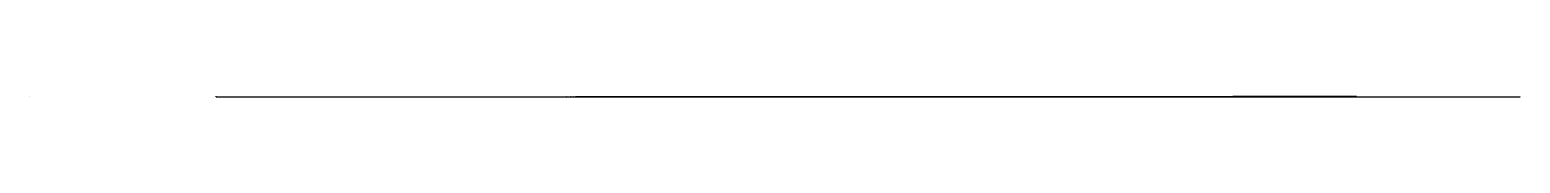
# Model space of a CAD drawing. Header units: metres. Extents: x -1 to 72750024, y 3999 to 4800.
# Drawn here: x 15550003 to 15950024, y 4579 to 4720 of the extents above; entities that cross this region are included whole.
import ezdxf

# ---------------------------------------------------------------- set-up
doc = ezdxf.new("R2010")
doc.units = ezdxf.units.M

msp = doc.modelspace()

# ---------------------------------------------------------------- linework, layer by layer
at = {"color": 7}
for p, q in [((15550003.013, 4720), (15550024.105, 4720)), ((15550003.013, 4720), (15550003.013, 4701.921)), ((15550024.105, 4701.921), (15550003.013, 4701.921)), ((15550006.026, 4713.974), (15550021.092, 4713.974)), ((15550024.105, 4720), (15550024.105, 4701.921)), ((15600000, 4720), (15599998.795, 4720)), ((15600000, 4692), (15599998.795, 4692)), ((15600000, 4664), (15599998.795, 4664)), ((15600000, 4636), (15599998.795, 4636)), ((15600000, 4608), (15599998.795, 4608)), ((15600000, 4580), (15599998.795, 4580)), ((15600000, 4714.4), (15599999.247, 4714.4)), ((15600000, 4708.8), (15599999.247, 4708.8)), ((15600000, 4703.2), (15599999.247, 4703.2)), ((15600000, 4697.6), (15599999.247, 4697.6)), ((15600000, 4686.4), (15599999.247, 4686.4)), ((15600000, 4680.8), (15599999.247, 4680.8)), ((15600000, 4675.2), (15599999.247, 4675.2)), ((15600000, 4669.6), (15599999.247, 4669.6)), ((15600000, 4658.4), (15599999.247, 4658.4)), ((15600000, 4652.8), (15599999.247, 4652.8)), ((15600000, 4647.2), (15599999.247, 4647.2)), ((15600000, 4641.6), (15599999.247, 4641.6)), ((15600000, 4630.4), (15599999.247, 4630.4)), ((15600000, 4624.8), (15599999.247, 4624.8)), ((15600000, 4619.2), (15599999.247, 4619.2)), ((15600000, 4613.6), (15599999.247, 4613.6)), ((15600000, 4602.4), (15599999.247, 4602.4)), ((15600000, 4596.8), (15599999.247, 4596.8)), ((15600000, 4591.2), (15599999.247, 4591.2)), ((15600000, 4585.6), (15599999.247, 4585.6)), ((15600000, 4580), (15600000, 4720)), ((15600000, 4580), (15950000, 4580)), ((15600000, 4580), (15600000, 4578.795)), ((15610000.001, 4580), (15610000.001, 4579.247)), ((15620000.002, 4580), (15620000.002, 4579.247)), ((15630000.003, 4580), (15630000.003, 4579.247)), ((15640000.003, 4580), (15640000.003, 4579.247)), ((15650000.001, 4580), (15650000.001, 4578.795)), ((15659999.998, 4580), (15659999.998, 4579.247)), ((15669999.996, 4580), (15669999.996, 4579.247)), ((15679999.993, 4580), (15679999.993, 4579.247)), ((15689999.991, 4580), (15689999.991, 4579.247)), ((15700000.002, 4580), (15700000.002, 4578.795)), ((15710000.006, 4580), (15710000.006, 4579.247)), ((15720000.01, 4580), (15720000.01, 4579.247)), ((15730000.015, 4580), (15730000.015, 4579.247)), ((15740000.019, 4580), (15740000.019, 4579.247)), ((15749999.996, 4580), (15749999.996, 4578.795)), ((15760000, 4580), (15760000, 4579.247)), ((15770000.005, 4580), (15770000.005, 4579.247)), ((15780000.009, 4580), (15780000.009, 4579.247)), ((15790000.013, 4580), (15790000.013, 4579.247)), ((15800000.004, 4580), (15800000.004, 4578.795)), ((15810000.008, 4580), (15810000.008, 4579.247)), ((15820000.012, 4580), (15820000.012, 4579.247)), ((15830000.003, 4580), (15830000.003, 4579.247)), ((15839999.994, 4580), (15839999.994, 4579.247)), ((15850000.012, 4580), (15850000.012, 4578.795)), ((15860000.002, 4580), (15860000.002, 4579.247)), ((15869999.993, 4580), (15869999.993, 4579.247)), ((15879999.984, 4580), (15879999.984, 4579.247)), ((15889999.975, 4580), (15889999.975, 4579.247)), ((15899999.992, 4580), (15899999.992, 4578.795)), ((15909999.983, 4580), (15909999.983, 4579.247)), ((15919999.974, 4580), (15919999.974, 4579.247)), ((15929999.964, 4580), (15929999.964, 4579.247)), ((15939999.955, 4580), (15939999.955, 4579.247)), ((15950000, 4580), (15950000, 4578.795)), ((15950003.013, 4720), (15950024.105, 4720)), ((15950003.013, 4720), (15950003.013, 4701.921)), ((15950024.105, 4701.921), (15950003.013, 4701.921)), ((15950006.026, 4713.974), (15950021.092, 4713.974)), ((15950024.105, 4720), (15950024.105, 4701.921))]:
    msp.add_line(p, q, dxfattribs=at)
at = {"color": 4}
for p, q in [((15550006.026, 4709.454), (15550021.092, 4709.454)), ((15629235.439, 4594.706), (15629634.359, 4594.615)), ((15629634.359, 4594.615), (15630978.58, 4595.115)), ((15630978.58, 4595.115), (15632662.699, 4593.595)), ((15632662.699, 4593.595), (15633258.949, 4595.608)), ((15633258.949, 4595.608), (15633831.762, 4595.146)), ((15633831.762, 4595.146), (15634275.281, 4593.41)), ((15634275.281, 4593.41), (15634557.641, 4594.157)), ((15634557.641, 4594.157), (15634766.211, 4594.304)), ((15634766.211, 4594.304), (15634841.141, 4594.202)), ((15634841.141, 4594.202), (15635681.629, 4596.068)), ((15635681.629, 4596.068), (15636808.051, 4595.399)), ((15636808.051, 4595.399), (15637030.77, 4594.063)), ((15637030.77, 4594.063), (15637391.398, 4594.101)), ((15637391.398, 4594.101), (15637763.59, 4596.227)), ((15637763.59, 4596.227), (15637954.488, 4594.608)), ((15637954.488, 4594.608), (15638292.66, 4594.084)), ((15638292.66, 4594.084), (15638297.23, 4596.143)), ((15638297.23, 4596.143), (15638471.02, 4595.49)), ((15638471.02, 4595.49), (15638702.148, 4595.894)), ((15638702.148, 4595.894), (15638753.762, 4594.461)), ((15638753.762, 4594.461), (15638955.789, 4594.987)), ((15638955.789, 4594.987), (15639187.391, 4596.171)), ((15639187.391, 4596.171), (15639630.648, 4594.566)), ((15639630.648, 4594.566), (15639754.539, 4594.128)), ((15639754.539, 4594.128), (15639962.199, 4594.878)), ((15639962.199, 4594.878), (15640241.922, 4594.731)), ((15640241.922, 4594.731), (15640255.66, 4594.315)), ((15640255.66, 4594.315), (15640256.07, 4594.461)), ((15640256.07, 4594.461), (15640281.621, 4594.422)), ((15640281.621, 4594.422), (15640367.871, 4594.478)), ((15640367.871, 4594.478), (15640456.648, 4594.662)), ((15640456.648, 4594.662), (15640691.352, 4594.243)), ((15640691.352, 4594.243), (15640785.02, 4595.795)), ((15640785.02, 4595.795), (15641492.781, 4594.695)), ((15641492.781, 4594.695), (15641646.691, 4595.492)), ((15641646.691, 4595.492), (15642350.891, 4595.965)), ((15642350.891, 4595.965), (15643284.398, 4594.693)), ((15643284.398, 4594.693), (15643521.781, 4594.763)), ((15643521.781, 4594.763), (15643552.191, 4595.01)), ((15643552.191, 4595.01), (15643631.879, 4594.888)), ((15643631.879, 4594.888), (15643735.262, 4596.779)), ((15643735.262, 4596.779), (15643746.34, 4595.05)), ((15643746.34, 4595.05), (15643862.262, 4595.21)), ((15643862.262, 4595.21), (15643922.012, 4595.281)), ((15643922.012, 4595.281), (15643984.73, 4595.363)), ((15643984.73, 4595.363), (15644165.41, 4596.353)), ((15644165.41, 4596.353), (15644186.18, 4595.216)), ((15644186.18, 4595.216), (15644311.699, 4596.407)), ((15644311.699, 4596.407), (15645129.02, 4597.052)), ((15645129.02, 4597.052), (15645182.039, 4595.323)), ((15645182.039, 4595.323), (15646386, 4595.012)), ((15646386, 4595.012), (15647144.98, 4595.377)), ((15647144.98, 4595.377), (15648109.32, 4595.623)), ((15648109.32, 4595.623), (15648210.75, 4596.604)), ((15648210.75, 4596.604), (15650165.039, 4595.46)), ((15650165.039, 4595.46), (15650887.961, 4597.45)), ((15650887.961, 4597.45), (15651199.5, 4596.068)), ((15651199.5, 4596.068), (15651446.141, 4596.625)), ((15651446.141, 4596.625), (15651637.648, 4596.425)), ((15651637.648, 4596.425), (15651819.379, 4596.278)), ((15651819.379, 4596.278), (15651884.02, 4595.742)), ((15651884.02, 4595.742), (15652249.48, 4595.714)), ((15652249.48, 4595.714), (15652272.578, 4595.822)), ((15652272.578, 4595.822), (15652511.25, 4596.858)), ((15652511.25, 4596.858), (15652512.219, 4596.517)), ((15652512.219, 4596.517), (15652531.57, 4597.404)), ((15652531.57, 4597.404), (15652805.129, 4596.909)), ((15652805.129, 4596.909), (15653127.879, 4597.355)), ((15653127.879, 4597.355), (15653546.309, 4597.234)), ((15653546.309, 4597.234), (15653619.238, 4595.981)), ((15653619.238, 4595.981), (15654080.891, 4596.937)), ((15654080.891, 4596.937), (15654437.309, 4597.572)), ((15654437.309, 4597.572), (15654511.199, 4597.673)), ((15654511.199, 4597.673), (15654521.93, 4597.568)), ((15654521.93, 4597.568), (15654678.621, 4597.764)), ((15654678.621, 4597.764), (15654756.57, 4597.617)), ((15654756.57, 4597.617), (15654777.691, 4597.69)), ((15654777.691, 4597.69), (15654812.262, 4597.081)), ((15654812.262, 4597.081), (15654825.949, 4597.051)), ((15654825.949, 4597.051), (15654872.16, 4597.617)), ((15654872.16, 4597.617), (15655164.73, 4596.278)), ((15655164.73, 4596.278), (15655272.328, 4598.013)), ((15655272.328, 4598.013), (15656182.859, 4596.97)), ((15656182.859, 4596.97), (15656506.102, 4597.251)), ((15656506.102, 4597.251), (15656586.07, 4597.007)), ((15656586.07, 4597.007), (15657038.77, 4597.943)), ((15657038.77, 4597.943), (15657561.43, 4597.549)), ((15657561.43, 4597.549), (15657647.91, 4596.667)), ((15657647.91, 4596.667), (15657885.121, 4597.989)), ((15657885.121, 4597.989), (15657974.602, 4597.79)), ((15657974.602, 4597.79), (15658023.148, 4597.449)), ((15658023.148, 4597.449), (15658073.449, 4597.38)), ((15658073.449, 4597.38), (15658309.488, 4597.088)), ((15658309.488, 4597.088), (15658354.82, 4598.067)), ((15658354.82, 4598.067), (15658380.16, 4597.629)), ((15658380.16, 4597.629), (15658759.371, 4596.974)), ((15658759.371, 4596.974), (15658869.121, 4598.173)), ((15658869.121, 4598.173), (15659184.73, 4597.306)), ((15659184.73, 4597.306), (15659680.43, 4597.975)), ((15659680.43, 4597.975), (15659737.41, 4597.45)), ((15659737.41, 4597.45), (15659863.84, 4597.335)), ((15659863.84, 4597.335), (15660202.641, 4598.277)), ((15660202.641, 4598.277), (15660449.629, 4598.567)), ((15660449.629, 4598.567), (15660521.609, 4598.328)), ((15660521.609, 4598.328), (15660538.09, 4599.077)), ((15660538.09, 4599.077), (15660713.82, 4598.745)), ((15660713.82, 4598.745), (15660798.18, 4598.212)), ((15660798.18, 4598.212), (15661963.711, 4598.738)), ((15661963.711, 4598.738), (15663644.359, 4598.086)), ((15663644.359, 4598.086), (15664535.828, 4598.978)), ((15664535.828, 4598.978), (15664823.469, 4599.186)), ((15664823.469, 4599.186), (15665239.012, 4598.79)), ((15665239.012, 4598.79), (15665266.949, 4597.718)), ((15665266.949, 4597.718), (15665530.012, 4598.575)), ((15665530.012, 4598.575), (15665769.359, 4598.322)), ((15665769.359, 4598.322), (15666261.563, 4599.162)), ((15666261.563, 4599.162), (15666338.758, 4599.121)), ((15666338.758, 4599.121), (15666398.578, 4599.16)), ((15666398.578, 4599.16), (15667152.727, 4599.31)), ((15667152.727, 4599.31), (15667942.969, 4599.219)), ((15667942.969, 4599.219), (15668154.844, 4599.106)), ((15668154.844, 4599.106), (15668229.43, 4598.675)), ((15668229.43, 4598.675), (15668277.453, 4598.869)), ((15668277.453, 4598.869), (15668349.922, 4598.624)), ((15668349.922, 4598.624), (15669142.031, 4598.965)), ((15669142.031, 4598.965), (15669523.641, 4598.767)), ((15669523.641, 4598.767), (15669594.172, 4599.187)), ((15669594.172, 4599.187), (15669793.68, 4599.354)), ((15669793.68, 4599.354), (15671207.859, 4598.793)), ((15671207.859, 4598.793), (15671771.133, 4599.803)), ((15671771.133, 4599.803), (15673081.953, 4600.32)), ((15673081.953, 4600.32), (15673745.742, 4600.76)), ((15673745.742, 4600.76), (15673867.078, 4599.673)), ((15673867.078, 4599.673), (15674635.703, 4599.604)), ((15674635.703, 4599.604), (15674892.563, 4600.479)), ((15674892.563, 4600.479), (15675058.117, 4600.671)), ((15675058.117, 4600.671), (15675641.5, 4600.372)), ((15675641.5, 4600.372), (15675953.852, 4600.235)), ((15675953.852, 4600.235), (15676101.758, 4599.615)), ((15676101.758, 4599.615), (15676356.203, 4600.599)), ((15676356.203, 4600.599), (15676744.328, 4600.901)), ((15676744.328, 4600.901), (15677087.133, 4600.212)), ((15677087.133, 4600.212), (15677568.656, 4601.711)), ((15677568.656, 4601.711), (15677652.297, 4600.201)), ((15677652.297, 4600.201), (15677926.43, 4600.566)), ((15677926.43, 4600.566), (15678232.82, 4600.89)), ((15678232.82, 4600.89), (15678984.906, 4600.762)), ((15678984.906, 4600.762), (15679103.992, 4601.633)), ((15679103.992, 4601.633), (15679214.703, 4601.248)), ((15679214.703, 4601.248), (15679267.273, 4601.323)), ((15679267.273, 4601.323), (15679377.82, 4601.262)), ((15679377.82, 4601.262), (15679422.609, 4600.568)), ((15679422.609, 4600.568), (15679502.008, 4601.279)), ((15679502.008, 4601.279), (15679810.953, 4601.076)), ((15679810.953, 4601.076), (15680099.141, 4601.004)), ((15680099.141, 4601.004), (15680812.578, 4601.602)), ((15680812.578, 4601.602), (15680881.297, 4600.88)), ((15680881.297, 4600.88), (15681205.594, 4600.88)), ((15681205.594, 4600.88), (15681655.227, 4602.39)), ((15681655.227, 4602.39), (15681710.133, 4602.161)), ((15681710.133, 4602.161), (15682159.469, 4601.142)), ((15682159.469, 4601.142), (15682534.609, 4602.162)), ((15682534.609, 4602.162), (15682614.992, 4601.068)), ((15682614.992, 4601.068), (15683030.82, 4601.368)), ((15683030.82, 4601.368), (15683124.789, 4601.826)), ((15683124.789, 4601.826), (15683211.773, 4602.253)), ((15683211.773, 4602.253), (15683649.172, 4602.124)), ((15683649.172, 4602.124), (15683961.188, 4602.239)), ((15683961.188, 4602.239), (15684125.938, 4602.661)), ((15684125.938, 4602.661), (15684277.023, 4602.566)), ((15684277.023, 4602.566), (15684406.133, 4602.909)), ((15684406.133, 4602.909), (15684474.031, 4602.185)), ((15684474.031, 4602.185), (15684550.523, 4601.909)), ((15684550.523, 4601.909), (15685172.398, 4601.4)), ((15685172.398, 4601.4), (15685317.547, 4602.716)), ((15685317.547, 4602.716), (15685666.547, 4602.574)), ((15685666.547, 4602.574), (15685732.883, 4602.769)), ((15685732.883, 4602.769), (15685986.523, 4602.856)), ((15685986.523, 4602.856), (15686101.883, 4602.856)), ((15686101.883, 4602.856), (15686187.273, 4602.675)), ((15686187.273, 4602.675), (15686734.141, 4602.94)), ((15686734.141, 4602.94), (15686898.547, 4602.721)), ((15686898.547, 4602.721), (15686930.156, 4603.082)), ((15686930.156, 4603.082), (15687093.867, 4602.922)), ((15687093.867, 4602.922), (15687572.797, 4603.754)), ((15687572.797, 4603.754), (15687677.117, 4602.909)), ((15687677.117, 4602.909), (15687945.789, 4603.128)), ((15687945.789, 4603.128), (15688557.203, 4603.167)), ((15688557.203, 4603.167), (15688722.992, 4603.209)), ((15688722.992, 4603.209), (15690036.547, 4603.455)), ((15690036.547, 4603.455), (15690222.344, 4603.574)), ((15690222.344, 4603.574), (15690548.602, 4602.808)), ((15690548.602, 4602.808), (15691174.18, 4603.812)), ((15691174.18, 4603.812), (15691259.148, 4604.454)), ((15691259.148, 4604.454), (15691467.688, 4603.348)), ((15691467.688, 4603.348), (15691657.906, 4604.15)), ((15691657.906, 4604.15), (15691890.297, 4603.227)), ((15691890.297, 4603.227), (15692122.867, 4603.328)), ((15692122.867, 4603.328), (15692189.297, 4603.165)), ((15692189.297, 4603.165), (15692345.578, 4603.375)), ((15692345.578, 4603.375), (15692641.43, 4603.921)), ((15692641.43, 4603.921), (15692980.922, 4604.028)), ((15692980.922, 4604.028), (15693404.727, 4604.246)), ((15693404.727, 4604.246), (15693452.063, 4604.475)), ((15693452.063, 4604.475), (15693517.859, 4604.489)), ((15693517.859, 4604.489), (15693967.633, 4604.592)), ((15693967.633, 4604.592), (15694052.156, 4603.726)), ((15694052.156, 4603.726), (15694119.156, 4603.387)), ((15694119.156, 4603.387), (15694940.523, 4603.805)), ((15694940.523, 4603.805), (15695082.367, 4604.717)), ((15695082.367, 4604.717), (15695188.977, 4604.182)), ((15695188.977, 4604.182), (15695230.57, 4604.481)), ((15695230.57, 4604.481), (15695393.711, 4604.331)), ((15695393.711, 4604.331), (15695758.656, 4604.541)), ((15695758.656, 4604.541), (15695816.617, 4605.491)), ((15695816.617, 4605.491), (15696456.773, 4604.383)), ((15696456.773, 4604.383), (15696468.07, 4605.635)), ((15696468.07, 4605.635), (15697089.008, 4605.47)), ((15697089.008, 4605.47), (15697115.578, 4605.041)), ((15697115.578, 4605.041), (15697198.844, 4605.444)), ((15697198.844, 4605.444), (15697308.656, 4605.623)), ((15697308.656, 4605.623), (15697367.477, 4605.507)), ((15697367.477, 4605.507), (15697547.258, 4605.221)), ((15697547.258, 4605.221), (15697595.023, 4605.403)), ((15697595.023, 4605.403), (15697764.844, 4605.534)), ((15697764.844, 4605.534), (15697893.609, 4605.021)), ((15697893.609, 4605.021), (15697963.953, 4604.753)), ((15697963.953, 4604.753), (15698033.859, 4604.669)), ((15698033.859, 4604.669), (15698058.789, 4604.372)), ((15698058.789, 4604.372), (15698123.977, 4605.288)), ((15698123.977, 4605.288), (15698500.102, 4605.623)), ((15698500.102, 4605.623), (15698926.93, 4605.047)), ((15698926.93, 4605.047), (15698971.75, 4605.6)), ((15698971.75, 4605.6), (15699526.063, 4605.561)), ((15699526.063, 4605.561), (15700981, 4605.04)), ((15700981, 4605.04), (15701323.602, 4605.267)), ((15701323.602, 4605.267), (15701585, 4605.634)), ((15701585, 4605.634), (15701878.703, 4606.437)), ((15701878.703, 4606.437), (15702429.898, 4605.896)), ((15702429.898, 4605.896), (15702543.797, 4605.714)), ((15702543.797, 4605.714), (15702582.102, 4606.797)), ((15702582.102, 4606.797), (15702762.5, 4606.328)), ((15702762.5, 4606.328), (15703007.5, 4605.685)), ((15703007.5, 4605.685), (15703050.5, 4606.792)), ((15703050.5, 4606.792), (15703096.5, 4605.345)), ((15703096.5, 4605.345), (15703242.5, 4606.078)), ((15703242.5, 4606.078), (15703293.898, 4606.751)), ((15703293.898, 4606.751), (15703723.898, 4606.005)), ((15703723.898, 4606.005), (15703942.398, 4606.789)), ((15703942.398, 4606.789), (15704239.203, 4606.569)), ((15704239.203, 4606.569), (15704383.602, 4605.929)), ((15704383.602, 4605.929), (15704765.102, 4605.84)), ((15704765.102, 4605.84), (15705481.797, 4606.622)), ((15705481.797, 4606.622), (15705518.102, 4607.329)), ((15705518.102, 4607.329), (15705673.5, 4607.13)), ((15705673.5, 4607.13), (15705870.602, 4606.396)), ((15705870.602, 4606.396), (15706892.703, 4607.158)), ((15706892.703, 4607.158), (15706939, 4606.647)), ((15706939, 4606.647), (15707424, 4606.411)), ((15707424, 4606.411), (15707432.797, 4606.851)), ((15707432.797, 4606.851), (15707524.297, 4606.99)), ((15707524.297, 4606.99), (15707788.203, 4606.593)), ((15707788.203, 4606.593), (15707972, 4607.395)), ((15707972, 4607.395), (15708140.398, 4607.108)), ((15708140.398, 4607.108), (15708219.102, 4607.112)), ((15708219.102, 4607.112), (15708452.797, 4607.255)), ((15708452.797, 4607.255), (15708458.102, 4608.099)), ((15708458.102, 4608.099), (15708474.102, 4607.536)), ((15708474.102, 4607.536), (15709180.203, 4607.974)), ((15709180.203, 4607.974), (15709219.797, 4606.778)), ((15709219.797, 4606.778), (15709227.203, 4606.969)), ((15709227.203, 4606.969), (15709354.898, 4607.677)), ((15709354.898, 4607.677), (15709538.203, 4607.029)), ((15709538.203, 4607.029), (15709595.102, 4606.187)), ((15709595.102, 4606.187), (15709663.398, 4606.898)), ((15709663.398, 4606.898), (15709786.5, 4606.062)), ((15709786.5, 4606.062), (15709999.102, 4607.924)), ((15709999.102, 4607.924), (15710096.898, 4608.036)), ((15710096.898, 4608.036), (15710194.102, 4608.105)), ((15710194.102, 4608.105), (15710358.297, 4606.956)), ((15710358.297, 4606.956), (15710419.797, 4607.129)), ((15710419.797, 4607.129), (15710533.102, 4607.531)), ((15710533.102, 4607.531), (15710538.602, 4607.883)), ((15710538.602, 4607.883), (15711609.602, 4607.397)), ((15711609.602, 4607.397), (15712391.898, 4607.45)), ((15712391.898, 4607.45), (15712523.102, 4607.593)), ((15712523.102, 4607.593), (15712771.203, 4609.08)), ((15712771.203, 4609.08), (15713157.398, 4607.388)), ((15713157.398, 4607.388), (15713854.297, 4607.477)), ((15713854.297, 4607.477), (15713912.703, 4607.357)), ((15713912.703, 4607.357), (15714358, 4608.822)), ((15714358, 4608.822), (15714400, 4608.327)), ((15714400, 4608.327), (15715031.602, 4608.014)), ((15715031.602, 4608.014), (15715548.203, 4608.321)), ((15715548.203, 4608.321), (15716185.602, 4608.891)), ((15716185.602, 4608.891), (15716282.203, 4609.39)), ((15716282.203, 4609.39), (15717031.898, 4609.591)), ((15717031.898, 4609.591), (15717356.102, 4610.188)), ((15717356.102, 4610.188), (15717528.703, 4610.337)), ((15717528.703, 4610.337), (15717761.102, 4610.346)), ((15717761.102, 4610.346), (15718126.797, 4610.029)), ((15718126.797, 4610.029), (15718296.898, 4610.024)), ((15718296.898, 4610.024), (15718803.797, 4610.963)), ((15718803.797, 4610.963), (15719288.203, 4610.838)), ((15719288.203, 4610.838), (15719295.797, 4610.381)), ((15719295.797, 4610.381), (15719390.203, 4611.685)), ((15719390.203, 4611.685), (15719404.203, 4611.085)), ((15719404.203, 4611.085), (15720190.703, 4611.48)), ((15720190.703, 4611.48), (15720333.102, 4611.321)), ((15720333.102, 4611.321), (15720692.297, 4611.549)), ((15720692.297, 4611.549), (15720783.297, 4611.737)), ((15720783.297, 4611.737), (15720835.102, 4611.608)), ((15720835.102, 4611.608), (15720878.5, 4611.587)), ((15720878.5, 4611.587), (15720965.203, 4611.77)), ((15720965.203, 4611.77), (15721305.703, 4611.844)), ((15721305.703, 4611.844), (15721758.398, 4612.404)), ((15721758.398, 4612.404), (15721840, 4612.209)), ((15721840, 4612.209), (15721934, 4612.616)), ((15721934, 4612.616), (15721950.5, 4612.69)), ((15721950.5, 4612.69), (15721995.102, 4612.944)), ((15721995.102, 4612.944), (15722328.898, 4612.708)), ((15722328.898, 4612.708), (15722562.102, 4612.828)), ((15722562.102, 4612.828), (15722573.703, 4613.627)), ((15722573.703, 4613.627), (15722786.602, 4612.785)), ((15722786.602, 4612.785), (15722828.898, 4613.802)), ((15722828.898, 4613.802), (15723076.398, 4613.419)), ((15723076.398, 4613.419), (15723083.297, 4613.362)), ((15723083.297, 4613.362), (15723303.5, 4611.788)), ((15723303.5, 4611.788), (15723482.602, 4613.189)), ((15723482.602, 4613.189), (15723698, 4613.517)), ((15723698, 4613.517), (15723945.398, 4614.24)), ((15723945.398, 4614.24), (15724186.898, 4613.076)), ((15724186.898, 4613.076), (15724208.102, 4614.209)), ((15724208.102, 4614.209), (15724240.602, 4614.668)), ((15724240.602, 4614.668), (15724600.5, 4614.232)), ((15724600.5, 4614.232), (15724823.203, 4614.388)), ((15724823.203, 4614.388), (15725217.203, 4615.623)), ((15725217.203, 4615.623), (15725273, 4615.059)), ((15725273, 4615.059), (15726199.898, 4615.426)), ((15726199.898, 4615.426), (15726313.398, 4615.894)), ((15726313.398, 4615.894), (15726482.898, 4614.136)), ((15726482.898, 4614.136), (15726782, 4616.312)), ((15726782, 4616.312), (15727278, 4614.417)), ((15727278, 4614.417), (15727644.297, 4617.131)), ((15727644.297, 4617.131), (15727784.602, 4615.629)), ((15727784.602, 4615.629), (15727976, 4616.376)), ((15727976, 4616.376), (15728096.297, 4616.842)), ((15728096.297, 4616.842), (15728748.797, 4617.911)), ((15728748.797, 4617.911), (15729352.898, 4616.127)), ((15729352.898, 4616.127), (15729945, 4618.044)), ((15729945, 4618.044), (15730244.602, 4618.185)), ((15730244.602, 4618.185), (15730445.398, 4617.271)), ((15730445.398, 4617.271), (15730454.602, 4619.666)), ((15730454.602, 4619.666), (15730645, 4618.178)), ((15730645, 4618.178), (15730854.5, 4618.052)), ((15730854.5, 4618.052), (15730894.602, 4619.538)), ((15730894.602, 4619.538), (15731087.297, 4618.743)), ((15731087.297, 4618.743), (15732076.094, 4619.559)), ((15732076.094, 4619.559), (15732483.594, 4620.626)), ((15732483.594, 4620.626), (15733770.203, 4621.42)), ((15733770.203, 4621.42), (15733909.094, 4619.013)), ((15733909.094, 4619.013), (15734202.797, 4620.219)), ((15734202.797, 4620.219), (15734396.906, 4619.854)), ((15734396.906, 4619.854), (15735902.594, 4621.723)), ((15735902.594, 4621.723), (15736784.094, 4619.637)), ((15736784.094, 4619.637), (15737333.406, 4624.117)), ((15737333.406, 4624.117), (15738180, 4624.686)), ((15738180, 4624.686), (15738559.906, 4622.462)), ((15738559.906, 4622.462), (15740263.594, 4622.325)), ((15740263.594, 4622.325), (15740306.797, 4625.22)), ((15740306.797, 4625.22), (15740487.203, 4625.66)), ((15740487.203, 4625.66), (15741260, 4622.19)), ((15741260, 4622.19), (15742869.297, 4621.798)), ((15742869.297, 4621.798), (15746006.703, 4629.66)), ((15746006.703, 4629.66), (15746077.297, 4625.932)), ((15746077.297, 4625.932), (15746269.594, 4628.22)), ((15746269.594, 4628.22), (15747003.703, 4629.926)), ((15747003.703, 4629.926), (15747137.594, 4630.357)), ((15747137.594, 4630.357), (15749273.5, 4629.984)), ((15749273.5, 4629.984), (15749369.094, 4629.627)), ((15749369.094, 4629.627), (15750476.406, 4629.358)), ((15750476.406, 4629.358), (15750546.094, 4631.32)), ((15750546.094, 4631.32), (15751575.5, 4630.659)), ((15751575.5, 4630.659), (15753883.297, 4630.03)), ((15753883.297, 4630.03), (15755777.797, 4635.003)), ((15755777.797, 4635.003), (15755888.094, 4634.731)), ((15755888.094, 4634.731), (15756278.797, 4635.733)), ((15756278.797, 4635.733), (15757213.094, 4636.147)), ((15757213.094, 4636.147), (15758072.594, 4631.974)), ((15758072.594, 4631.974), (15760133.297, 4636.11)), ((15760133.297, 4636.11), (15760309.094, 4634.648)), ((15760309.094, 4634.648), (15760480.797, 4636.357)), ((15760480.797, 4636.357), (15760832, 4636.641)), ((15760832, 4636.641), (15761412.906, 4637.207)), ((15761412.906, 4637.207), (15762551.5, 4636.954)), ((15762551.5, 4636.954), (15763371.203, 4638.539)), ((15763371.203, 4638.539), (15763427.906, 4638.369)), ((15763427.906, 4638.369), (15763724.203, 4636.187)), ((15763724.203, 4636.187), (15764521.797, 4639.568)), ((15764521.797, 4639.568), (15765863.406, 4640.989)), ((15765863.406, 4640.989), (15766192.297, 4640.198)), ((15766192.297, 4640.198), (15766481.406, 4641.313)), ((15766481.406, 4641.313), (15767518.094, 4639.454)), ((15767518.094, 4639.454), (15768097.203, 4638.586)), ((15768097.203, 4638.586), (15768835.906, 4641.147)), ((15768835.906, 4641.147), (15769181.094, 4642.149)), ((15769181.094, 4642.149), (15769880.297, 4641.732)), ((15769880.297, 4641.732), (15770077, 4640.536)), ((15770077, 4640.536), (15770289, 4640.257)), ((15770289, 4640.257), (15770991.094, 4642.206)), ((15770991.094, 4642.206), (15771739.703, 4642.018)), ((15771739.703, 4642.018), (15771778.797, 4642.216)), ((15771778.797, 4642.216), (15771780, 4637.906)), ((15771780, 4637.906), (15772170.5, 4641.901)), ((15772170.5, 4641.901), (15773972.406, 4645.585)), ((15773972.406, 4645.585), (15774154.203, 4644.917)), ((15774154.203, 4644.917), (15775451.797, 4645.615)), ((15775451.797, 4645.615), (15777804.297, 4646.308)), ((15777804.297, 4646.308), (15778466.797, 4647.36)), ((15778466.797, 4647.36), (15779416.094, 4647.434)), ((15779416.094, 4647.434), (15779463.5, 4645.917)), ((15779463.5, 4645.917), (15780141.797, 4647.688)), ((15780141.797, 4647.688), (15780362.797, 4647.23)), ((15780362.797, 4647.23), (15782213.203, 4650.019)), ((15782213.203, 4650.019), (15782275.297, 4648.304)), ((15782275.297, 4648.304), (15782316, 4647.973)), ((15782316, 4647.973), (15782426.5, 4648.473)), ((15782426.5, 4648.473), (15782877.797, 4646.553)), ((15782877.797, 4646.553), (15783109, 4650.078)), ((15783109, 4650.078), (15788987.203, 4652.999)), ((15788987.203, 4652.999), (15789605.797, 4653.99)), ((15789605.797, 4653.99), (15792999.297, 4654.79)), ((15792999.297, 4654.79), (15794692.406, 4655.667)), ((15794692.406, 4655.667), (15795567.406, 4651.49)), ((15795567.406, 4651.49), (15795758, 4656.686)), ((15795758, 4656.686), (15796977.297, 4657.762)), ((15796977.297, 4657.762), (15799440.094, 4657.977)), ((15799440.094, 4657.977), (15799630.297, 4655.121)), ((15799630.297, 4655.121), (15799847.203, 4658.463)), ((15799847.203, 4658.463), (15800146.5, 4659.055)), ((15800146.5, 4659.055), (15802187.797, 4658.895)), ((15802187.797, 4658.895), (15802267, 4659.894)), ((15802267, 4659.894), (15803448.797, 4661.027)), ((15803448.797, 4661.027), (15804566.5, 4661.263)), ((15804566.5, 4661.263), (15805508.297, 4661.47)), ((15805508.297, 4661.47), (15805874.906, 4660.685)), ((15805874.906, 4660.685), (15807345.297, 4661.674)), ((15807345.297, 4661.674), (15808196.703, 4663.134)), ((15808196.703, 4663.134), (15808519.594, 4662.36)), ((15808519.594, 4662.36), (15808539.703, 4662.73)), ((15808539.703, 4662.73), (15808681.5, 4659.847)), ((15808681.5, 4659.847), (15809075.797, 4663.818)), ((15809075.797, 4663.818), (15809858.906, 4661.281)), ((15809858.906, 4661.281), (15811252, 4663.501)), ((15811252, 4663.501), (15811300, 4663.46)), ((15811300, 4663.46), (15811843.5, 4664.969)), ((15811843.5, 4664.969), (15812023.5, 4664.395)), ((15812023.5, 4664.395), (15813449.5, 4664.784)), ((15813449.5, 4664.784), (15813851.703, 4666.151)), ((15813851.703, 4666.151), (15813930.906, 4663.96)), ((15813930.906, 4663.96), (15815193.5, 4666.587)), ((15815193.5, 4666.587), (15815460.5, 4665.569)), ((15815460.5, 4665.569), (15817060, 4666.006)), ((15817060, 4666.006), (15817920.797, 4668.128)), ((15817920.797, 4668.128), (15817967.406, 4668.007)), ((15817967.406, 4668.007), (15820612.594, 4669.359)), ((15820612.594, 4669.359), (15821289.906, 4669.809)), ((15821289.906, 4669.809), (15822396.406, 4668.613)), ((15822396.406, 4668.613), (15823087.797, 4670.502)), ((15823087.797, 4670.502), (15823386, 4670.747)), ((15823386, 4670.747), (15823563.797, 4670.3)), ((15823563.797, 4670.3), (15824569.797, 4671.495)), ((15824569.797, 4671.495), (15825290.203, 4671.751)), ((15825290.203, 4671.751), (15826232.094, 4672.056)), ((15826232.094, 4672.056), (15827691.594, 4673.113)), ((15827691.594, 4673.113), (15828396.594, 4673.008)), ((15828396.594, 4673.008), (15828475, 4670.907)), ((15828475, 4670.907), (15828585.297, 4673.261)), ((15828585.297, 4673.261), (15828726.797, 4671.798)), ((15828726.797, 4671.798), (15829560.797, 4672.437)), ((15829560.797, 4672.437), (15829889.703, 4673.66)), ((15829889.703, 4673.66), (15830487.906, 4673.977)), ((15830487.906, 4673.977), (15830570.5, 4673.884)), ((15830570.5, 4673.884), (15831085, 4674.382)), ((15831085, 4674.382), (15831267, 4674.351)), ((15831267, 4674.351), (15831444.594, 4675.1)), ((15831444.594, 4675.1), (15831949.5, 4675.063)), ((15831949.5, 4675.063), (15832616.703, 4674.078)), ((15832616.703, 4674.078), (15833018.203, 4674.835)), ((15833018.203, 4674.835), (15833955.906, 4676.337)), ((15833955.906, 4676.337), (15836498, 4677.414)), ((15836498, 4677.414), (15837213.297, 4675.577)), ((15837213.297, 4675.577), (15837224.406, 4678.436)), ((15837224.406, 4678.436), (15841495.297, 4679.084)), ((15841495.297, 4679.084), (15841751.406, 4678.367)), ((15841751.406, 4678.367), (15842946.703, 4681.705)), ((15842946.703, 4681.705), (15844676.797, 4678.109)), ((15844676.797, 4678.109), (15851604.5, 4686.195)), ((15851604.5, 4686.195), (15854011.094, 4683.66)), ((15854011.094, 4683.66), (15862013.5, 4691.287)), ((15862013.5, 4691.287), (15862745.688, 4687.857)), ((15862745.688, 4687.857), (15866661, 4691.556)), ((15866661, 4691.556), (15867935.406, 4692.121)), ((15867935.406, 4692.121), (15868346.313, 4691.924)), ((15868346.313, 4691.924), (15868570, 4691.14)), ((15868570, 4691.14), (15869180.313, 4692.508)), ((15869180.313, 4692.508), (15869878.688, 4692.419)), ((15869878.688, 4692.419), (15872875.688, 4696.377)), ((15872875.688, 4696.377), (15875937.594, 4694.608)), ((15875937.594, 4694.608), (15883982.094, 4701.378)), ((15883982.094, 4701.378), (15887859.313, 4699.483)), ((15887859.313, 4699.483), (15894855.906, 4705.728)), ((15894855.906, 4705.728), (15897326.313, 4703.975)), ((15897326.313, 4703.975), (15902189.094, 4708.341)), ((15902189.094, 4708.341), (15904529.188, 4707.594)), ((15904529.188, 4707.594), (15905851.906, 4709.187)), ((15905851.906, 4709.187), (15906084, 4709.156)), ((15950006.026, 4709.454), (15950021.092, 4709.454))]:
    msp.add_line(p, q, dxfattribs=at)

doc.saveas('drawing.dxf')
